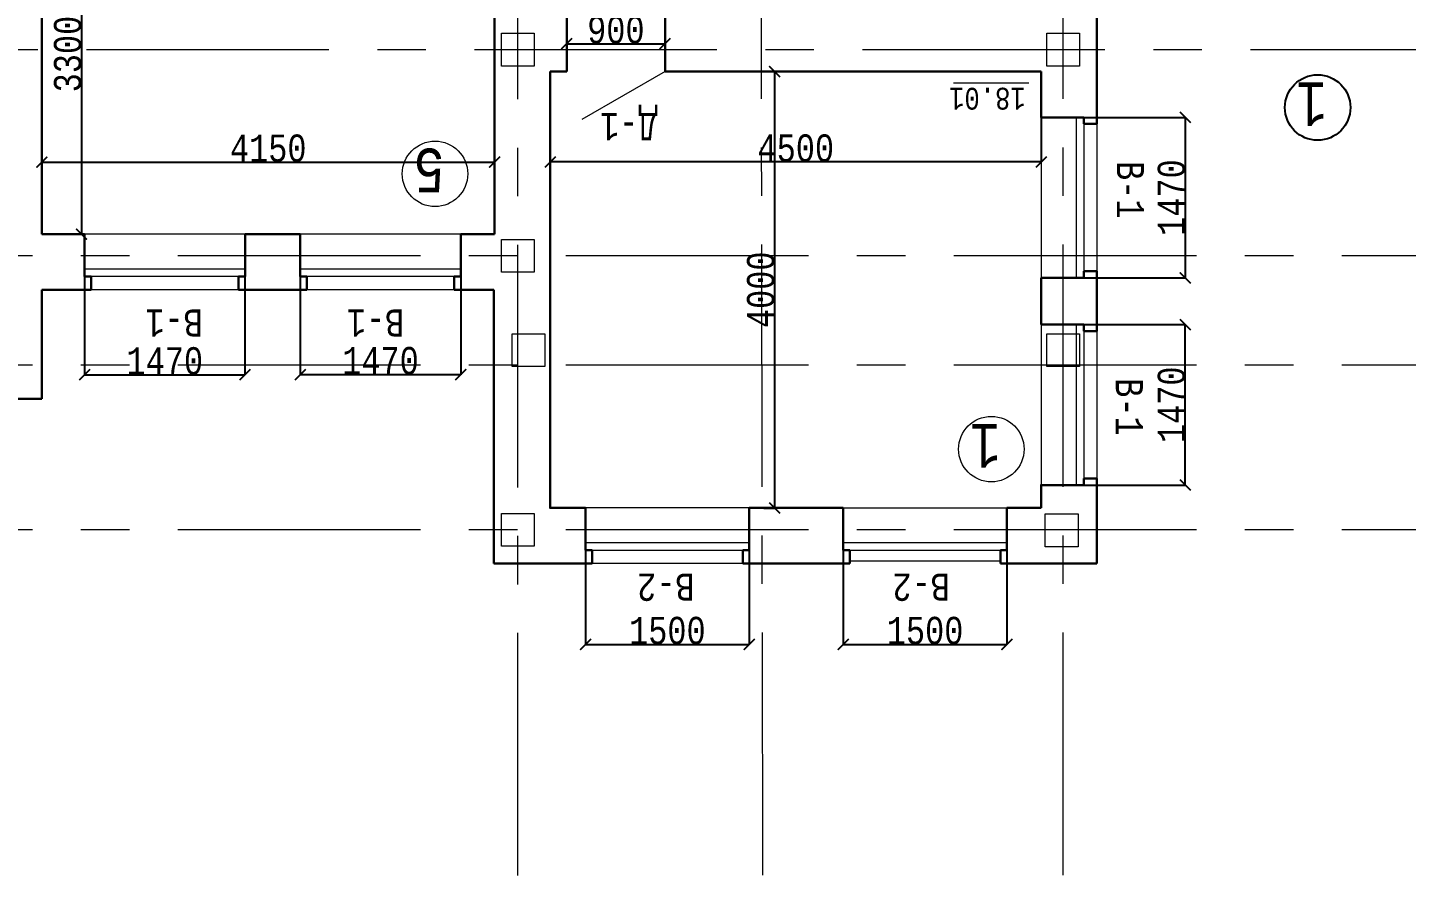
# Model space of a CAD drawing. Header units: millimetres. Extents: x -689206 to 4969298, y -1019800 to 703299.
# Drawn here: x -93654 to -81017, y -598638 to -590868 of the extents above; entities that cross this region are included whole.
import ezdxf

# ---------------------------------------------------------------- set-up
doc = ezdxf.new("R2010")
doc.units = ezdxf.units.MM
doc.linetypes.add('осеваяX2', pattern=[101.6, 63.5, -12.7, 12.7, -12.7])
for name, color, linetype, lineweight in [('несущие', 7, 'Continuous', 30), ('РАЗМЕРЫ', 7, 'Continuous', 9), ('Слой1', 7, 'Continuous', 30), ('стены', 7, 'Continuous', 20)]:
    doc.layers.add(name, color=color, linetype=linetype, lineweight=lineweight)
doc.layers.add('четотам', color=7, linetype='Continuous')
doc.styles.add('Аннотативный', font='isocteur.ttf', dxfattribs={"width": 0.7, "height": 250})
doc.dimstyles.new('Аннотативный', dxfattribs={"dimscale": 0, "dimtxt": 250, "dimasz": 100, "dimexe": 1.25, "dimexo": 0.625, "dimtad": 1, "dimdec": 0, "dimtxsty": 'Аннотативный', "dimblk": 'ARCHTICK', "dimcen": 2.5, "dimadec": 0, "dimazin": 0, "dimtfac": 1, "dimtdec": 0, "dimtmove": 0, "dimatfit": 3, "dimfxl": 1, "dimarcsym": 0})

# ---------------------------------------------------------------- blocks, each defined once
blk = doc.blocks.new('_ArchTick')
at = {"color": 0, "linetype": 'ByBlock', "const_width": 0.15}
blk.add_lwpolyline([(-0.5, -0.5), (0.5, 0.5)], dxfattribs=at)
blk = doc.blocks.new('*D3302')
at = {"layer": 'Defpoints', "color": 0, "lineweight": 0, "transparency": 16777216}
for p in [(-93523, -589461), (-93523, -592761), (-93159, -592761)]:
    blk.add_point(p, dxfattribs=at)
at = {"layer": 'стены', "color": 0, "lineweight": -2, "transparency": 16777216}
for p, q in [((-93523, -589461), (-93158, -589461)), ((-93159, -589461), (-93159, -592761)), ((-93523, -592761), (-93158, -592761))]:
    blk.add_line(p, q, dxfattribs=at)
at = {"layer": 'стены', "color": 0, "lineweight": -2, "transparency": 16777216, "xscale": 100, "yscale": 100, "zscale": 100}
for p, rotation in [((-93159, -589461), 90), ((-93159, -592761), 270)]:
    blk.add_blockref('_ArchTick', p, dxfattribs=dict(at, rotation=rotation))
at = {"layer": 'стены', "color": 0, "lineweight": 5, "transparency": 16777216, "insert": (-93285, -591111), "char_height": 250, "attachment_point": 5, "rotation": 90, "style": 'Аннотативный'}
blk.add_mtext('3300', dxfattribs=at)
blk = doc.blocks.new('*D3303')
at = {"layer": 'Defpoints', "color": 0, "lineweight": 0, "transparency": 16777216}
for p in [(-89373, -592101), (-93523, -592761), (-89373, -592761)]:
    blk.add_point(p, dxfattribs=at)
at = {"layer": 'стены', "color": 0, "lineweight": -2, "transparency": 16777216}
for p, q in [((-93523, -592760), (-93523, -592100)), ((-93523, -592101), (-89373, -592101)), ((-89373, -592760), (-89373, -592100))]:
    blk.add_line(p, q, dxfattribs=at)
at = {"layer": 'стены', "color": 0, "lineweight": -2, "transparency": 16777216, "xscale": 100, "yscale": 100, "zscale": 100, "rotation": 180}
blk.add_blockref('_ArchTick', (-93523, -592101), dxfattribs=at)
at = {"layer": 'стены', "color": 0, "lineweight": -2, "transparency": 16777216, "xscale": 100, "yscale": 100, "zscale": 100}
blk.add_blockref('_ArchTick', (-89373, -592101), dxfattribs=at)
at = {"layer": 'стены', "color": 0, "lineweight": 5, "transparency": 16777216, "insert": (-91448, -591975), "char_height": 250, "attachment_point": 5, "style": 'Аннотативный'}
blk.add_mtext('4150', dxfattribs=at)
blk = doc.blocks.new('*D3331')
at = {"layer": 'Defpoints', "color": 0, "lineweight": 0, "transparency": 16777216}
for p in [(-91154, -592761), (-89684, -592761), (-89684, -594048)]:
    blk.add_point(p, dxfattribs=at)
at = {"layer": 'стены', "color": 0, "lineweight": -2, "transparency": 16777216}
for p, q in [((-91154, -592761), (-91154, -594049)), ((-89684, -592761), (-89684, -594049)), ((-91154, -594048), (-89684, -594048))]:
    blk.add_line(p, q, dxfattribs=at)
at = {"layer": 'стены', "color": 0, "lineweight": -2, "transparency": 16777216, "xscale": 100, "yscale": 100, "zscale": 100, "rotation": 180}
blk.add_blockref('_ArchTick', (-91154, -594048), dxfattribs=at)
at = {"layer": 'стены', "color": 0, "lineweight": -2, "transparency": 16777216, "xscale": 100, "yscale": 100, "zscale": 100}
blk.add_blockref('_ArchTick', (-89684, -594048), dxfattribs=at)
at = {"layer": 'стены', "color": 0, "lineweight": 5, "transparency": 16777216, "insert": (-90419, -593922), "char_height": 250, "attachment_point": 5, "style": 'Аннотативный'}
blk.add_mtext('1470', dxfattribs=at)
blk = doc.blocks.new('*D3332')
at = {"layer": 'Defpoints', "color": 0, "lineweight": 0, "transparency": 16777216}
for p in [(-88540, -595271), (-87040, -595271), (-87040, -596521)]:
    blk.add_point(p, dxfattribs=at)
at = {"layer": 'стены', "color": 0, "lineweight": -2, "transparency": 16777216}
for p, q in [((-88540, -595271), (-88540, -596522)), ((-87040, -595271), (-87040, -596522)), ((-88540, -596521), (-87040, -596521))]:
    blk.add_line(p, q, dxfattribs=at)
at = {"layer": 'стены', "color": 0, "lineweight": -2, "transparency": 16777216, "xscale": 100, "yscale": 100, "zscale": 100, "rotation": 180}
blk.add_blockref('_ArchTick', (-88540, -596521), dxfattribs=at)
at = {"layer": 'стены', "color": 0, "lineweight": -2, "transparency": 16777216, "xscale": 100, "yscale": 100, "zscale": 100}
blk.add_blockref('_ArchTick', (-87040, -596521), dxfattribs=at)
at = {"layer": 'стены', "color": 0, "lineweight": 5, "transparency": 16777216, "insert": (-87790, -596395), "char_height": 250, "attachment_point": 5, "style": 'Аннотативный'}
blk.add_mtext('1500', dxfattribs=at)
blk = doc.blocks.new('*D3333')
at = {"layer": 'Defpoints', "color": 0, "lineweight": 0, "transparency": 16777216}
for p in [(-86178, -595271), (-84678, -595271), (-84678, -596521)]:
    blk.add_point(p, dxfattribs=at)
at = {"layer": 'стены', "color": 0, "lineweight": -2, "transparency": 16777216}
for p, q in [((-86178, -595271), (-86178, -596522)), ((-84678, -595271), (-84678, -596522)), ((-86178, -596521), (-84678, -596521))]:
    blk.add_line(p, q, dxfattribs=at)
at = {"layer": 'стены', "color": 0, "lineweight": -2, "transparency": 16777216, "xscale": 100, "yscale": 100, "zscale": 100, "rotation": 180}
blk.add_blockref('_ArchTick', (-86178, -596521), dxfattribs=at)
at = {"layer": 'стены', "color": 0, "lineweight": -2, "transparency": 16777216, "xscale": 100, "yscale": 100, "zscale": 100}
blk.add_blockref('_ArchTick', (-84678, -596521), dxfattribs=at)
at = {"layer": 'стены', "color": 0, "lineweight": 5, "transparency": 16777216, "insert": (-85428, -596395), "char_height": 250, "attachment_point": 5, "style": 'Аннотативный'}
blk.add_mtext('1500', dxfattribs=at)
blk = doc.blocks.new('*D3312')
at = {"layer": 'Defpoints', "color": 0, "lineweight": 0, "transparency": 16777216}
for p in [(-84363, -593590), (-83043, -593590), (-84363, -595060)]:
    blk.add_point(p, dxfattribs=at)
at = {"layer": 'РАЗМЕРЫ', "color": 0, "lineweight": -2, "transparency": 16777216}
for p, q in [((-84363, -593590), (-83042, -593590)), ((-83043, -595060), (-83043, -593590)), ((-84363, -595060), (-83042, -595060))]:
    blk.add_line(p, q, dxfattribs=at)
at = {"layer": 'РАЗМЕРЫ', "color": 0, "lineweight": -2, "transparency": 16777216, "xscale": 100, "yscale": 100, "zscale": 100}
for p, rotation in [((-83043, -593590), 90), ((-83043, -595060), 270)]:
    blk.add_blockref('_ArchTick', p, dxfattribs=dict(at, rotation=rotation))
at = {"layer": 'РАЗМЕРЫ', "color": 0, "lineweight": 5, "transparency": 16777216, "insert": (-83169, -594325), "char_height": 250, "attachment_point": 5, "rotation": 90, "style": 'Аннотативный'}
blk.add_mtext('1470', dxfattribs=at)
blk = doc.blocks.new('*D3313')
at = {"layer": 'Defpoints', "color": 0, "lineweight": 0, "transparency": 16777216}
for p in [(-84363, -591691), (-84363, -593162), (-83043, -593162)]:
    blk.add_point(p, dxfattribs=at)
at = {"layer": 'РАЗМЕРЫ', "color": 0, "lineweight": -2, "transparency": 16777216}
for p, q in [((-84363, -591691), (-83042, -591691)), ((-83043, -591691), (-83043, -593162)), ((-84363, -593162), (-83042, -593162))]:
    blk.add_line(p, q, dxfattribs=at)
at = {"layer": 'РАЗМЕРЫ', "color": 0, "lineweight": -2, "transparency": 16777216, "xscale": 100, "yscale": 100, "zscale": 100}
for p, rotation in [((-83043, -591691), 90), ((-83043, -593162), 270)]:
    blk.add_blockref('_ArchTick', p, dxfattribs=dict(at, rotation=rotation))
at = {"layer": 'РАЗМЕРЫ', "color": 0, "lineweight": 5, "transparency": 16777216, "insert": (-83169, -592426), "char_height": 250, "attachment_point": 5, "rotation": 90, "style": 'Аннотативный'}
blk.add_mtext('1470', dxfattribs=at)
blk = doc.blocks.new('*D3369')
at = {"layer": 'Defpoints', "color": 0, "lineweight": 0, "transparency": 16777216}
for p in [(-86908, -591271), (-86908, -595271), (-86807, -595271)]:
    blk.add_point(p, dxfattribs=at)
at = {"layer": 'РАЗМЕРЫ', "color": 0, "lineweight": -2, "transparency": 16777216}
for p, q in [((-86907, -591271), (-86806, -591271)), ((-86807, -591271), (-86807, -595271)), ((-86907, -595271), (-86806, -595271))]:
    blk.add_line(p, q, dxfattribs=at)
at = {"layer": 'РАЗМЕРЫ', "color": 0, "lineweight": -2, "transparency": 16777216, "xscale": 100, "yscale": 100, "zscale": 100}
for p, rotation in [((-86807, -591271), 90), ((-86807, -595271), 270)]:
    blk.add_blockref('_ArchTick', p, dxfattribs=dict(at, rotation=rotation))
at = {"layer": 'РАЗМЕРЫ', "color": 0, "lineweight": 5, "transparency": 16777216, "insert": (-86933, -593271), "char_height": 250, "attachment_point": 5, "rotation": 90, "style": 'Аннотативный'}
blk.add_mtext('4000', dxfattribs=at)
blk = doc.blocks.new('*D3370')
at = {"layer": 'Defpoints', "color": 0, "lineweight": 0, "transparency": 16777216}
for p in [(-88863, -591271), (-84363, -591271), (-88863, -592100)]:
    blk.add_point(p, dxfattribs=at)
at = {"layer": 'РАЗМЕРЫ', "color": 0, "lineweight": -2, "transparency": 16777216}
for p, q in [((-88863, -591271), (-88863, -592101)), ((-84363, -591271), (-84363, -592101)), ((-84363, -592100), (-88863, -592100))]:
    blk.add_line(p, q, dxfattribs=at)
at = {"layer": 'РАЗМЕРЫ', "color": 0, "lineweight": -2, "transparency": 16777216, "xscale": 100, "yscale": 100, "zscale": 100, "rotation": 180}
blk.add_blockref('_ArchTick', (-88863, -592100), dxfattribs=at)
at = {"layer": 'РАЗМЕРЫ', "color": 0, "lineweight": -2, "transparency": 16777216, "xscale": 100, "yscale": 100, "zscale": 100}
blk.add_blockref('_ArchTick', (-84363, -592100), dxfattribs=at)
at = {"layer": 'РАЗМЕРЫ', "color": 0, "lineweight": 5, "transparency": 16777216, "insert": (-86613, -591974), "char_height": 250, "attachment_point": 5, "style": 'Аннотативный'}
blk.add_mtext('4500', dxfattribs=at)
blk = doc.blocks.new('*D3417')
at = {"layer": 'Defpoints', "color": 0, "lineweight": 0, "transparency": 16777216}
for p in [(-93131, -592761), (-91661, -592761), (-91661, -594049)]:
    blk.add_point(p, dxfattribs=at)
at = {"layer": 'несущие', "color": 0, "lineweight": -2, "transparency": 16777216}
for p, q in [((-93131, -592761), (-93131, -594050)), ((-91661, -592761), (-91661, -594050)), ((-93131, -594049), (-91661, -594049))]:
    blk.add_line(p, q, dxfattribs=at)
at = {"layer": 'несущие', "color": 0, "lineweight": -2, "transparency": 16777216, "xscale": 100, "yscale": 100, "zscale": 100, "rotation": 180}
blk.add_blockref('_ArchTick', (-93131, -594049), dxfattribs=at)
at = {"layer": 'несущие', "color": 0, "lineweight": -2, "transparency": 16777216, "xscale": 100, "yscale": 100, "zscale": 100}
blk.add_blockref('_ArchTick', (-91661, -594049), dxfattribs=at)
at = {"layer": 'несущие', "color": 0, "lineweight": 5, "transparency": 16777216, "insert": (-92396, -593924), "char_height": 250, "attachment_point": 5, "style": 'Аннотативный'}
blk.add_mtext('1470', dxfattribs=at)
blk = doc.blocks.new('*D3408')
at = {"layer": 'Defpoints', "color": 0, "linetype": 'ByBlock', "lineweight": 0, "transparency": 16777216}
for p in [(-88712, -591016), (-87812, -591016), (-87812, -591016)]:
    blk.add_point(p, dxfattribs=at)
at = {"layer": 'РАЗМЕРЫ', "color": 0, "linetype": 'ByBlock', "lineweight": -2, "transparency": 16777216}
for p, q in [((-88712, -591015), (-88712, -591014)), ((-88712, -591016), (-87812, -591016)), ((-87812, -591015), (-87812, -591014))]:
    blk.add_line(p, q, dxfattribs=at)
at = {"layer": 'РАЗМЕРЫ', "color": 0, "linetype": 'ByBlock', "lineweight": -2, "transparency": 16777216, "xscale": 100, "yscale": 100, "zscale": 100, "rotation": 180}
blk.add_blockref('_ArchTick', (-88712, -591016), dxfattribs=at)
at = {"layer": 'РАЗМЕРЫ', "color": 0, "linetype": 'ByBlock', "lineweight": -2, "transparency": 16777216, "xscale": 100, "yscale": 100, "zscale": 100}
blk.add_blockref('_ArchTick', (-87812, -591016), dxfattribs=at)
at = {"layer": 'РАЗМЕРЫ', "color": 0, "linetype": 'ByBlock', "lineweight": 5, "transparency": 16777216, "insert": (-88262, -590890), "char_height": 250, "attachment_point": 5, "style": 'Аннотативный'}
blk.add_mtext('900', dxfattribs=at)

msp = doc.modelspace()

# ---------------------------------------------------------------- linework, layer by layer
at = {"layer": 'несущие', "color": 18, "linetype": 'ByBlock', "lineweight": 30, "true_color": 0x000000}
for p, q in [((-84737.7, -595658.6), (-84737.7, -595778.6)), ((-84737.7, -595778.6), (-84737.7, -595658.6)), ((-88479.8, -595778.6), (-89381.5, -595778.6)), ((-86117.7, -595778.6), (-87099.8, -595778.6)), ((-83853.4, -595778.6), (-84737.7, -595778.6))]:
    msp.add_line(p, q, dxfattribs=at)
at = {"layer": 'РАЗМЕРЫ', "linetype": 'осеваяX2', "lineweight": 5, "ltscale": 35}
for p, q in [((-89159.5, -598637.6), (-89159.5, -548796.3)), ((-86915.5, -598634), (-86995.5, -548796.3)), ((-132230.7, -591070.7), (-65160.7, -591070.7)), ((-65160.7, -595470.1), (-132363.4, -595468.9))]:
    msp.add_line(p, q, dxfattribs=at)
at = {"layer": 'РАЗМЕРЫ'}
msp.add_line((-84477.2, -591377.1), (-85166.4, -591377.1), dxfattribs=at)
at = {"layer": 'РАЗМЕРЫ', "lineweight": 13}
for p, q in [((-84363.4, -591691.2), (-84363.4, -593161.7)), ((-84043.4, -591691.2), (-84043.4, -593161.7)), ((-83973.4, -591751.2), (-83973.4, -593101.7)), ((-83853.4, -591751.2), (-83853.4, -593101.7)), ((-91660.9, -592760.7), (-93130.9, -592760.7)), ((-89684.2, -592760.7), (-91154.2, -592760.7)), ((-91720.9, -593270.6), (-93070.9, -593270.6)), ((-89744.2, -593270.6), (-91094.2, -593270.6)), ((-84363.4, -593589.7), (-84363.4, -595060.1)), ((-84043.4, -593589.7), (-84043.4, -595060.1)), ((-83973.4, -593649.7), (-83973.4, -595000.1)), ((-83853.4, -593649.7), (-83853.4, -595000.1)), ((-87039.8, -595270.7), (-88539.8, -595270.7)), ((-86177.7, -595270.7), (-84677.7, -595270.7)), ((-87099.8, -595778.6), (-88479.8, -595778.6)), ((-84737.7, -595758.8), (-86117.7, -595758.8))]:
    msp.add_line(p, q, dxfattribs=at)
at = {"layer": 'Слой1', "lineweight": 30}
for p, q in [((-83973.4, -591691.2), (-84363.4, -591691.2)), ((-83973.4, -591751.2), (-83973.4, -591691.2)), ((-83973.4, -591751.2), (-83853.4, -591751.2)), ((-83973.4, -593161.7), (-84363.4, -593161.7)), ((-83973.4, -593101.7), (-83853.4, -593101.7)), ((-83973.4, -593101.7), (-83973.4, -593161.7))]:
    msp.add_line(p, q, dxfattribs=at)
at = {"layer": 'Слой1'}
for p, q in [((-83973.4, -593589.7), (-84363.4, -593589.7)), ((-83973.4, -593649.7), (-83973.4, -593589.7)), ((-83973.4, -593649.7), (-83853.4, -593649.7)), ((-83973.4, -595060.1), (-84363.4, -595060.1)), ((-83973.4, -595000.1), (-83853.4, -595000.1)), ((-83973.4, -595000.1), (-83973.4, -595060.1))]:
    msp.add_line(p, q, dxfattribs=at)
at = {"layer": 'стены', "linetype": 'осеваяX2', "lineweight": 5, "ltscale": 35}
for p, q in [((-84163.4, -598634), (-84163.4, -548796.3)), ((-65160.7, -592960.7), (-132363.4, -592960.7)), ((-65160.7, -593960.7), (-132363.4, -593960.7))]:
    msp.add_line(p, q, dxfattribs=at)
at = {"layer": 'стены', "lineweight": 30}
for p, q in [((-93523.5, -592760.7), (-93523.5, -589460.7)), ((-89373.5, -589460.7), (-89373.5, -592760.7)), ((-83853.4, -590580.3), (-83853.4, -591751.2)), ((-88711.5, -590760.7), (-88711.5, -591270.7)), ((-87811.5, -590760.7), (-87811.5, -591270.7)), ((-88863.5, -595270.7), (-88863.5, -591270.7)), ((-88863.5, -591270.7), (-88711.5, -591270.7)), ((-87811.5, -591270.7), (-84363.4, -591270.7)), ((-84363.4, -591270.7), (-84363.4, -591691.2)), ((-93130.9, -592760.7), (-93523.5, -592760.7)), ((-91154.2, -592760.7), (-91660.9, -592760.7)), ((-89373.5, -592760.7), (-89684.2, -592760.7)), ((-84363.4, -593161.7), (-84363.4, -593589.7)), ((-83853.4, -593101.7), (-83853.4, -593649.7)), ((-93523.5, -594270.7), (-93523.5, -593270.6)), ((-89381.5, -595778.6), (-89381.5, -593270.6)), ((-93523.5, -594270.7), (-94439.9, -594270.7)), ((-84363.4, -595056.7), (-84363.4, -595270.7)), ((-83853.4, -595000.1), (-83853.4, -595778.6)), ((-88871.5, -595270.7), (-88539.8, -595270.7)), ((-88539.8, -595270.7), (-88539.8, -595658.6)), ((-87039.8, -595270.7), (-86177.7, -595270.7)), ((-87039.8, -595270.7), (-87039.8, -595658.6)), ((-86177.7, -595270.7), (-86177.7, -595658.6)), ((-84677.7, -595270.7), (-84363.4, -595270.7)), ((-84677.7, -595270.7), (-84677.7, -595658.6)), ((-88539.8, -595658.6), (-88479.8, -595658.6)), ((-88479.8, -595658.6), (-88479.8, -595778.6)), ((-87039.8, -595658.6), (-87099.8, -595658.6)), ((-87099.8, -595658.6), (-87099.8, -595778.6)), ((-86177.7, -595658.6), (-86117.7, -595658.6)), ((-86117.7, -595658.6), (-86117.7, -595778.6)), ((-84677.7, -595658.6), (-84737.7, -595658.6))]:
    msp.add_line(p, q, dxfattribs=at)
at = {"layer": 'стены', "lineweight": 9}
msp.add_line((-87811.5, -591270.7), (-88575.1, -591711.5), dxfattribs=at)
at = {"layer": 'стены', "color": 4, "lineweight": 25}
for p, q in [((-93130.9, -593150.6), (-93130.9, -592760.7)), ((-93070.9, -593150.6), (-93070.9, -593270.6))]:
    msp.add_line(p, q, dxfattribs=at)
at = {"layer": 'стены', "color": 18, "lineweight": 30, "true_color": 0x000000}
for p, q in [((-93130.9, -593150.6), (-93130.9, -592760.7)), ((-91660.9, -593150.6), (-91660.9, -592760.7)), ((-91154.2, -593150.6), (-91154.2, -592760.7)), ((-89684.2, -593150.6), (-89684.2, -592760.7)), ((-93070.9, -593150.6), (-93130.9, -593150.6)), ((-93070.9, -593150.6), (-93070.9, -593270.6)), ((-91660.9, -593150.6), (-91720.9, -593150.6)), ((-91720.9, -593150.6), (-91720.9, -593270.6)), ((-91094.2, -593150.6), (-91154.2, -593150.6)), ((-91094.2, -593150.6), (-91094.2, -593270.6)), ((-89684.2, -593150.6), (-89744.2, -593150.6)), ((-89744.2, -593150.6), (-89744.2, -593270.6)), ((-93523.5, -593270.6), (-93070.9, -593270.6)), ((-91720.9, -593270.6), (-91094.2, -593270.6)), ((-89744.2, -593270.6), (-89381.5, -593270.6))]:
    msp.add_line(p, q, dxfattribs=at)
at = {"layer": 'стены', "color": 152, "lineweight": 30, "true_color": 0x2776bb}
for p, q in [((-91154.2, -593120.6), (-91154.2, -592760.7)), ((-89684.2, -592760.7), (-89684.2, -593120.6)), ((-88539.8, -595270.7), (-88539.8, -595628.6)), ((-87039.8, -595270.7), (-87039.8, -595628.6)), ((-86177.7, -595270.7), (-86177.7, -595628.6)), ((-84677.7, -595270.7), (-84677.7, -595628.6))]:
    msp.add_line(p, q, dxfattribs=at)
at = {"layer": 'стены', "lineweight": 13}
for p, q in [((-91660.9, -593080.6), (-93130.9, -593080.6)), ((-91720.9, -593150.6), (-93070.9, -593150.6)), ((-89684.2, -593080.6), (-91154.2, -593080.6)), ((-89744.2, -593150.6), (-91094.2, -593150.6)), ((-87039.8, -595588.6), (-88539.8, -595588.6)), ((-88479.8, -595658.6), (-87039.8, -595658.6)), ((-84677.7, -595588.6), (-86177.7, -595588.6)), ((-86117.7, -595658.6), (-84677.7, -595658.6))]:
    msp.add_line(p, q, dxfattribs=at)
at = {"layer": 'стены', "color": 152, "lineweight": 25, "true_color": 0x2776bb}
msp.add_line((-87039.8, -595270.7), (-87039.8, -595525.7), dxfattribs=at)
at = {"layer": 'стены', "color": 7, "lineweight": 30, "true_color": 0xffffff}
for p, q in [((-84737.7, -595658.6), (-84737.7, -595778.6)), ((-88479.8, -595778.6), (-89381.5, -595778.6)), ((-86117.7, -595778.6), (-87099.8, -595778.6)), ((-83853.4, -595778.6), (-84737.7, -595778.6))]:
    msp.add_line(p, q, dxfattribs=at)
at = {"layer": 'стены', "lineweight": 20}
for points in [[(-89009.5, -591220.7), (-89309.5, -591220.7), (-89309.5, -590920.7), (-89009.5, -590920.7)], [(-84013.4, -591220.7), (-84313.4, -591220.7), (-84313.4, -590920.7), (-84013.4, -590920.7)], [(-89009.5, -593110.7), (-89309.5, -593110.7), (-89309.5, -592810.7), (-89009.5, -592810.7)], [(-88912.7, -593975), (-89212.7, -593975), (-89212.7, -593675), (-88912.7, -593675)], [(-84013.4, -593975), (-84313.4, -593975), (-84313.4, -593675), (-84013.4, -593675)], [(-89009.5, -595619.7), (-89309.5, -595619.7), (-89309.5, -595319.7), (-89009.5, -595319.7)], [(-84026.1, -595625.4), (-84326.1, -595625.4), (-84326.1, -595325.4), (-84026.1, -595325.4)]]:
    msp.add_lwpolyline(points, close=True, dxfattribs=at)
at = {"layer": 'четотам'}
msp.add_circle((-81830.7, -591601), 300, dxfattribs=at)
at = {"layer": 'четотам', "lineweight": 13}
for centre in [(-89919.3, -592208.6), (-84820.7, -594731)]:
    msp.add_circle(centre, 300, dxfattribs=at)

# ---------------------------------------------------------------- texts
at = {"layer": 'РАЗМЕРЫ', "lineweight": 20, "ltscale": 150, "attachment_point": 1, "style": 'Аннотативный'}
for s, insert, char_height, width, rotation in [('1', (-81744.9, -591770.7), 401.1, 1460, 180), ('Д-1', (-87880.7, -591901.5), 250, 922.913, 180), ('В-1', (-83420.7, -592091), 250, 922.913, 270), ('В-1', (-92048, -593701), 250, 922.913, 180), ('В-1', (-90200.7, -593701), 250, 922.913, 180), ('В-1', (-83430.7, -594081), 250, 922.913, 270), ('В-2', (-87540.7, -596121), 250, 922.913, 180), ('В-2', (-85200.7, -596121), 250, 922.913, 180)]:
    msp.add_mtext(s, dxfattribs=dict(at, insert=insert, char_height=char_height, width=width, rotation=rotation))
at = {"layer": 'РАЗМЕРЫ', "insert": (-84506.5, -591619.9), "char_height": 200, "width": 656.117, "attachment_point": 1, "rotation": 180, "style": 'Аннотативный'}
msp.add_mtext('18.01', dxfattribs=at)
at = {"layer": 'РАЗМЕРЫ', "lineweight": 13, "ltscale": 150, "char_height": 401.1, "width": 1460, "attachment_point": 1, "rotation": 180, "style": 'Аннотативный'}
for s, insert in [('5', (-89833.5, -592378.4)), ('1', (-84734.9, -594900.7))]:
    msp.add_mtext(s, dxfattribs=dict(at, insert=insert))

# ---------------------------------------------------------------- dimensions: what is measured, and where the dimension line sits
at = {"layer": 'несущие', "lineweight": 5}
dim = msp.add_aligned_dim(p1=(-93130.9, -592760.7), p2=(-91660.9, -592760.7), distance=-1288.5, dimstyle='Аннотативный', dxfattribs=at)
dim.commit()
dim.dimension.update_dxf_attribs({"geometry": '*D3417', "text_midpoint": (-92395.9, -593923.5)})
at = {"layer": 'РАЗМЕРЫ', "color": 18, "linetype": 'ByBlock', "lineweight": 5, "true_color": 0x000000}
dim = msp.add_linear_dim(base=(-87811.5, -591015.7), p1=(-88711.5, -591015.7), p2=(-87811.5, -591015.7), angle=180, dimstyle='Аннотативный', dxfattribs=at)
dim.commit()
dim.dimension.update_dxf_attribs({"geometry": '*D3408', "text_midpoint": (-88261.5, -590890)})
at = {"layer": 'РАЗМЕРЫ', "lineweight": 5}
for base, p1, p2, angle, picture, middle in [((-88863.5, -592099.7), (-84363.4, -591270.7), (-88863.5, -591270.7), 180, '*D3370', (-86613.4, -591974.1)), ((-86807.4, -595270.7), (-86907.7, -591270.7), (-86907.7, -595270.7), 270, '*D3369', (-86933, -593270.7)), ((-83043.2772, -593161.659), (-84363.3924, -591691.2404), (-84363.3924, -593161.659), 270, '*D3313', (-83168.9022, -592426.4497))]:
    dim = msp.add_linear_dim(base=base, p1=p1, p2=p2, angle=angle, dimstyle='Аннотативный', dxfattribs=at)
    dim.commit()
    dim.dimension.update_dxf_attribs({"geometry": picture, "text_midpoint": middle})
dim = msp.add_linear_dim(base=(-83043.3, -593589.7), p1=(-84363.4, -595060.1), p2=(-84363.4, -593589.7), angle=270, dimstyle='Аннотативный', dxfattribs=at)
dim.commit()
dim.dimension.update_dxf_attribs({"geometry": '*D3312', "text_midpoint": (-83043.3, -594324.9), "dimtype": 160})
at = {"layer": 'стены', "lineweight": 5}
for p1, p2, distance, picture, middle in [((-93523.5, -589460.7), (-93523.5, -592760.7), 364.4, '*D3302', (-93284.7, -591110.7)), ((-93523.5, -592760.7), (-89373.5, -592760.7), 659.7, '*D3303', (-91448.5, -591975.4))]:
    dim = msp.add_aligned_dim(p1=p1, p2=p2, distance=distance, dimstyle='Аннотативный', dxfattribs=at)
    dim.commit()
    dim.dimension.update_dxf_attribs({"geometry": picture, "text_midpoint": middle})
for base, p1, p2, picture, middle in [((-89684.2, -594047.9), (-91154.2, -592760.7), (-89684.2, -592760.7), '*D3331', (-90419.2, -593922.3)), ((-87039.8, -596521.1), (-88539.8, -595270.7), (-87039.8, -595270.7), '*D3332', (-87789.8, -596395.5)), ((-84677.7, -596521.1), (-86177.7, -595270.7), (-84677.7, -595270.7), '*D3333', (-85427.7, -596395.5))]:
    dim = msp.add_linear_dim(base=base, p1=p1, p2=p2, angle=180, dimstyle='Аннотативный', dxfattribs=at)
    dim.commit()
    dim.dimension.update_dxf_attribs({"geometry": picture, "text_midpoint": middle})

doc.saveas('drawing.dxf')
